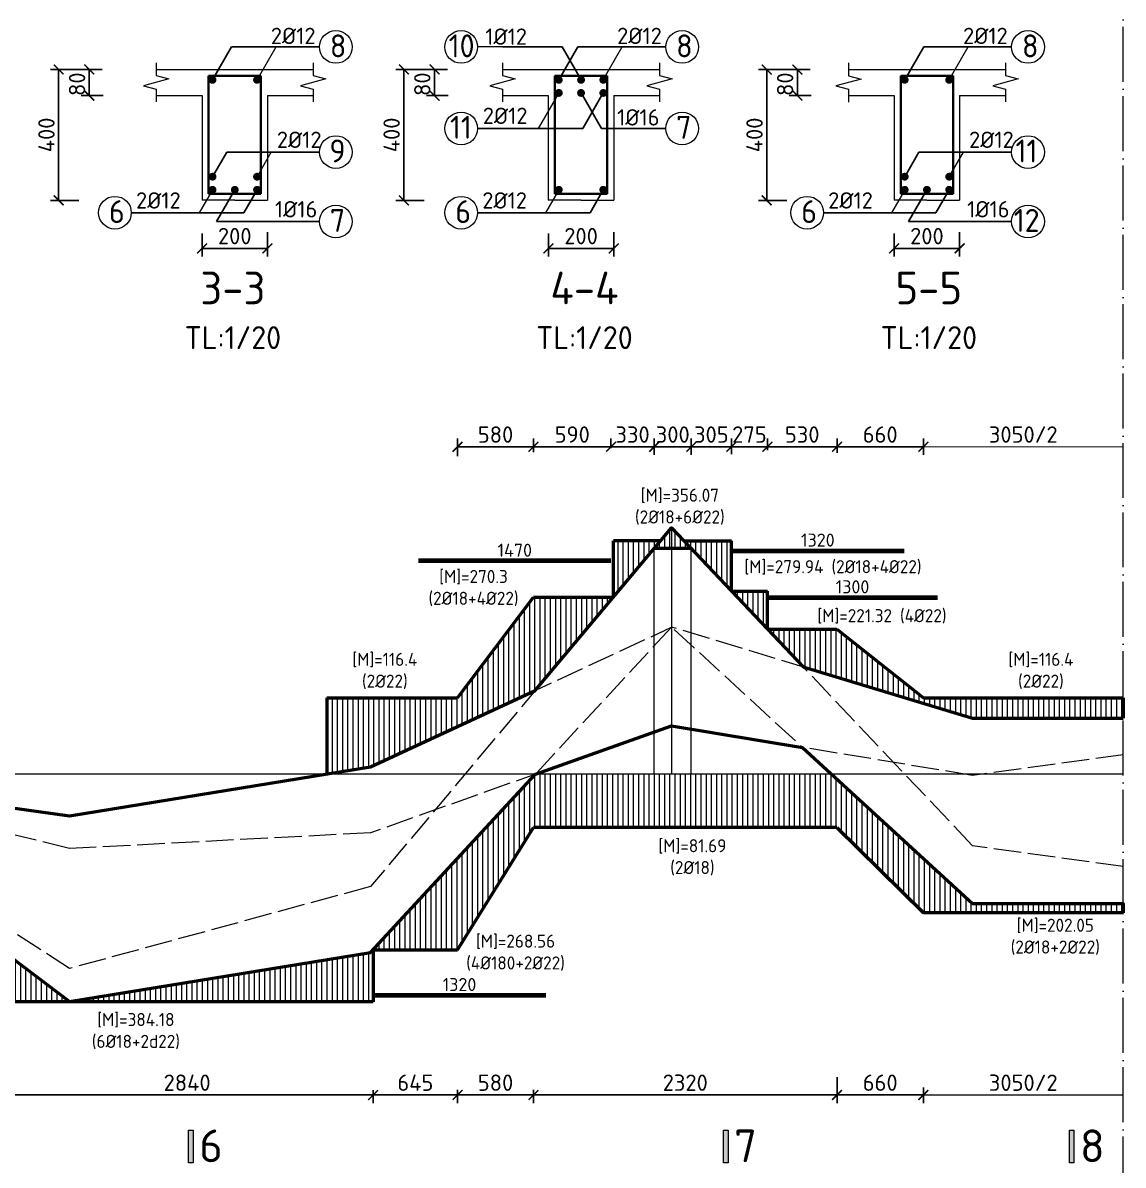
# Model space of a CAD drawing. Header units: millimetres. Extents: x 0 to 4970, y -594 to 1412.
# Drawn here: x 442.4 to 610.6, y 174.1 to 348.7 of the extents above; entities that cross this region are included whole.
import ezdxf

# ---------------------------------------------------------------- set-up
doc = ezdxf.new("R2010")
doc.units = ezdxf.units.MM
doc.header["$LTSCALE"] = 0.35
doc.header["$PDMODE"] = 3
doc.linetypes.add('ACAD_ISO02W100', pattern=[15, 12, -3])
doc.linetypes.add('ACAD_ISO04W100', pattern=[30, 24, -3, 0, -3])
doc.layers.get('0').update_dxf_attribs({"lineweight": 50})
for name, color, linetype, lineweight in [('Cot Dai', 7, 'Continuous', 35), ('Cot thep', 2, 'Continuous', 70), ('Cotthepcat', 3, 'Continuous', 70), ('Duong Bao', 6, 'Continuous', 18), ('DuongBaoBieuDo', 2, 'Continuous', 50), ('Kich Thuoc', 1, 'Continuous', 20), ('Ky Hieu', 4, 'Continuous', 20), ('NetCat', 7, 'Continuous', 20), ('Text', 40, 'Continuous', 20), ('Truc', 3, 'ACAD_ISO04W100', 20)]:
    doc.layers.add(name, color=color, linetype=linetype, lineweight=lineweight)
doc.styles.get("Standard").update_dxf_attribs({"font": 'isocpeur.ttf'})
doc.styles.add('VN', font='')
doc.styles.get('VN').set_extended_font_data('TCVN 7284')
doc.dimstyles.new('Dim20', dxfattribs={"dimtxt": 2.5, "dimasz": 1.5, "dimexe": 1.25, "dimexo": 0.625, "dimtad": 1, "dimlfac": 20, "dimtxsty": 'Standard', "dimblk": 'ARCHTICK', "dimcen": 2.5, "dimadec": 0, "dimazin": 0, "dimtfac": 1, "dimtmove": 0, "dimatfit": 3, "dimfxl": 1, "dimarcsym": 0})
doc.dimstyles.new('Dim50', dxfattribs={"dimtxt": 2.5, "dimasz": 1.5, "dimexe": 1.25, "dimexo": 0.625, "dimtad": 1, "dimlfac": 50, "dimtxsty": 'Standard', "dimblk": 'ARCHTICK', "dimcen": 2.5, "dimadec": 0, "dimazin": 0, "dimtfac": 1, "dimtmove": 0, "dimatfit": 3, "dimfxl": 1, "dimarcsym": 0})
doc.dimstyles.new('Dim50KT', dxfattribs={"dimtxt": 2.5, "dimasz": 1.5, "dimexe": 1.25, "dimexo": 0.625, "dimtad": 1, "dimlfac": 50, "dimtxsty": 'Standard', "dimblk": 'ARCHTICK', "dimcen": 2.5, "dimse1": 1, "dimse2": 1, "dimsd1": 1, "dimsd2": 1, "dimadec": 0, "dimazin": 0, "dimtfac": 1, "dimtmove": 0, "dimatfit": 3, "dimfxl": 1, "dimarcsym": 0})
doc.dimstyles.new('ISO-25', dxfattribs={"dimtxt": 2.5, "dimasz": 2.5, "dimexe": 1.25, "dimexo": 0.625, "dimtad": 1, "dimtxsty": 'Standard', "dimcen": 2.5, "dimadec": 0, "dimazin": 0, "dimtfac": 1, "dimtmove": 0, "dimatfit": 3, "dimfxl": 1, "dimarcsym": 0})

# ---------------------------------------------------------------- blocks, each defined once
blk = doc.blocks.new('_ArchTick')
at = {"color": 0, "linetype": 'ByBlock', "const_width": 0.15}
blk.add_lwpolyline([(-0.5, -0.5), (0.5, 0.5)], dxfattribs=at)
blk = doc.blocks.new('*D832')
at = {"layer": 'Defpoints', "color": 0}
for p in [(566.86, 283.92), (566.86, 282.36), (580.06, 282.06)]:
    blk.add_point(p, dxfattribs=at)
at = {"layer": 'Kich Thuoc', "color": 0, "lineweight": -2}
for p, q in [((566.86, 282.99), (566.86, 285.17)), ((580.06, 282.68), (580.06, 285.17)), ((580.06, 283.92), (566.86, 283.92))]:
    blk.add_line(p, q, dxfattribs=at)
at = {"layer": 'Kich Thuoc', "color": 0, "lineweight": -2, "xscale": 1.5, "yscale": 1.5, "zscale": 1.5, "rotation": 180}
blk.add_blockref('_ArchTick', (566.86, 283.92), dxfattribs=at)
at = {"layer": 'Kich Thuoc', "color": 0, "lineweight": -2, "xscale": 1.5, "yscale": 1.5, "zscale": 1.5}
blk.add_blockref('_ArchTick', (580.06, 283.92), dxfattribs=at)
at = {"layer": 'Kich Thuoc', "color": 0, "insert": (573.46, 285.79), "char_height": 2.5, "attachment_point": 5}
blk.add_mtext('660', dxfattribs=at)
blk = doc.blocks.new('_None')
blk = doc.blocks.new('*D833')
at = {"layer": 'Defpoints', "color": 0}
for p in [(538.93, 283.92), (538.93, 282.04), (544.59, 282.04)]:
    blk.add_point(p, dxfattribs=at)
at = {"layer": 'Kich Thuoc', "color": 0, "lineweight": -2}
for p, q in [((538.93, 282.67), (538.93, 285.17)), ((544.59, 282.67), (544.59, 285.17)), ((544.59, 283.92), (538.93, 283.92))]:
    blk.add_line(p, q, dxfattribs=at)
at = {"layer": 'Kich Thuoc', "color": 0, "lineweight": -2, "xscale": 1.5, "yscale": 1.5, "zscale": 1.5, "rotation": 180}
blk.add_blockref('_ArchTick', (538.93, 283.92), dxfattribs=at)
at = {"layer": 'Kich Thuoc', "color": 0, "lineweight": -2, "xscale": 1.5, "yscale": 1.5, "zscale": 1.5}
blk.add_blockref('_ArchTick', (544.59, 283.92), dxfattribs=at)
at = {"layer": 'Kich Thuoc', "color": 0, "insert": (541.76, 285.79), "char_height": 2.5, "attachment_point": 5}
blk.add_mtext('300', dxfattribs=at)
blk = doc.blocks.new('*D835')
at = {"layer": 'Defpoints', "color": 0}
for p in [(566.86, 188.19), (580.06, 186.61), (580.06, 184.86)]:
    blk.add_point(p, dxfattribs=at)
at = {"layer": 'Kich Thuoc', "color": 0, "lineweight": -2}
for p, q in [((566.86, 187.56), (566.86, 183.61)), ((580.06, 185.98), (580.06, 183.61)), ((566.86, 184.86), (580.06, 184.86))]:
    blk.add_line(p, q, dxfattribs=at)
at = {"layer": 'Kich Thuoc', "color": 0, "lineweight": -2, "xscale": 1.5, "yscale": 1.5, "zscale": 1.5, "rotation": 180}
blk.add_blockref('_ArchTick', (566.86, 184.86), dxfattribs=at)
at = {"layer": 'Kich Thuoc', "color": 0, "lineweight": -2, "xscale": 1.5, "yscale": 1.5, "zscale": 1.5}
blk.add_blockref('_ArchTick', (580.06, 184.86), dxfattribs=at)
at = {"layer": 'Kich Thuoc', "color": 0, "insert": (573.46, 186.74), "char_height": 2.5, "attachment_point": 5}
blk.add_mtext('660', dxfattribs=at)
blk = doc.blocks.new('*D848')
at = {"layer": 'Defpoints', "color": 0}
for p in [(439.13, 186.39), (495.97, 186.22), (495.97, 184.86)]:
    blk.add_point(p, dxfattribs=at)
at = {"layer": 'Kich Thuoc', "color": 0, "lineweight": -2}
for p, q in [((439.13, 185.76), (439.13, 183.61)), ((495.97, 185.59), (495.97, 183.61)), ((439.13, 184.86), (495.97, 184.86))]:
    blk.add_line(p, q, dxfattribs=at)
at = {"layer": 'Kich Thuoc', "color": 0, "lineweight": -2, "xscale": 1.5, "yscale": 1.5, "zscale": 1.5, "rotation": 180}
blk.add_blockref('_ArchTick', (439.13, 184.86), dxfattribs=at)
at = {"layer": 'Kich Thuoc', "color": 0, "lineweight": -2, "xscale": 1.5, "yscale": 1.5, "zscale": 1.5}
blk.add_blockref('_ArchTick', (495.97, 184.86), dxfattribs=at)
at = {"layer": 'Kich Thuoc', "color": 0, "insert": (467.55, 186.74), "char_height": 2.5, "attachment_point": 5}
blk.add_mtext('2840', dxfattribs=at)
blk = doc.blocks.new('*D849')
at = {"layer": 'Defpoints', "color": 0}
for p in [(495.97, 185.59), (508.88, 185.59), (508.88, 184.86)]:
    blk.add_point(p, dxfattribs=at)
at = {"layer": 'Kich Thuoc', "color": 0, "lineweight": -2}
for p, q in [((495.97, 184.97), (495.97, 183.61)), ((495.97, 184.86), (508.88, 184.86)), ((508.88, 184.97), (508.88, 183.61))]:
    blk.add_line(p, q, dxfattribs=at)
at = {"layer": 'Kich Thuoc', "color": 0, "lineweight": -2, "xscale": 1.5, "yscale": 1.5, "zscale": 1.5, "rotation": 180}
blk.add_blockref('_ArchTick', (495.97, 184.86), dxfattribs=at)
at = {"layer": 'Kich Thuoc', "color": 0, "lineweight": -2, "xscale": 1.5, "yscale": 1.5, "zscale": 1.5}
blk.add_blockref('_ArchTick', (508.88, 184.86), dxfattribs=at)
at = {"layer": 'Kich Thuoc', "color": 0, "insert": (502.43, 186.74), "char_height": 2.5, "attachment_point": 5}
blk.add_mtext('645', dxfattribs=at)
blk = doc.blocks.new('*D850')
at = {"layer": 'Defpoints', "color": 0}
for p in [(508.88, 186.29), (520.48, 186.29), (520.48, 184.86)]:
    blk.add_point(p, dxfattribs=at)
at = {"layer": 'Kich Thuoc', "color": 0, "lineweight": -2}
for p, q in [((508.88, 185.66), (508.88, 183.61)), ((520.48, 185.66), (520.48, 183.61)), ((508.88, 184.86), (520.48, 184.86))]:
    blk.add_line(p, q, dxfattribs=at)
at = {"layer": 'Kich Thuoc', "color": 0, "lineweight": -2, "xscale": 1.5, "yscale": 1.5, "zscale": 1.5, "rotation": 180}
blk.add_blockref('_ArchTick', (508.88, 184.86), dxfattribs=at)
at = {"layer": 'Kich Thuoc', "color": 0, "lineweight": -2, "xscale": 1.5, "yscale": 1.5, "zscale": 1.5}
blk.add_blockref('_ArchTick', (520.48, 184.86), dxfattribs=at)
at = {"layer": 'Kich Thuoc', "color": 0, "insert": (514.68, 186.74), "char_height": 2.5, "attachment_point": 5}
blk.add_mtext('580', dxfattribs=at)
blk = doc.blocks.new('*D851')
at = {"layer": 'Defpoints', "color": 0}
for p in [(520.48, 185.66), (566.86, 185.66), (566.86, 184.86)]:
    blk.add_point(p, dxfattribs=at)
at = {"layer": 'Kich Thuoc', "color": 0, "lineweight": -2}
for p, q in [((520.48, 185.04), (520.48, 183.61)), ((520.48, 184.86), (566.86, 184.86)), ((566.86, 185.04), (566.86, 183.61))]:
    blk.add_line(p, q, dxfattribs=at)
at = {"layer": 'Kich Thuoc', "color": 0, "lineweight": -2, "xscale": 1.5, "yscale": 1.5, "zscale": 1.5, "rotation": 180}
blk.add_blockref('_ArchTick', (520.48, 184.86), dxfattribs=at)
at = {"layer": 'Kich Thuoc', "color": 0, "lineweight": -2, "xscale": 1.5, "yscale": 1.5, "zscale": 1.5}
blk.add_blockref('_ArchTick', (566.86, 184.86), dxfattribs=at)
at = {"layer": 'Kich Thuoc', "color": 0, "insert": (543.67, 186.74), "char_height": 2.5, "attachment_point": 5}
blk.add_mtext('2320', dxfattribs=at)
blk = doc.blocks.new('*D852')
at = {"layer": 'Defpoints', "color": 0}
for p in [(520.48, 283.92), (508.88, 281.84), (520.48, 282.47)]:
    blk.add_point(p, dxfattribs=at)
at = {"layer": 'Kich Thuoc', "color": 0, "lineweight": -2}
for p, q in [((508.88, 282.47), (508.88, 285.17)), ((520.48, 283.09), (520.48, 285.17)), ((508.88, 283.92), (520.48, 283.92))]:
    blk.add_line(p, q, dxfattribs=at)
at = {"layer": 'Kich Thuoc', "color": 0, "lineweight": -2, "xscale": 1.5, "yscale": 1.5, "zscale": 1.5, "rotation": 180}
blk.add_blockref('_ArchTick', (508.88, 283.92), dxfattribs=at)
at = {"layer": 'Kich Thuoc', "color": 0, "lineweight": -2, "xscale": 1.5, "yscale": 1.5, "zscale": 1.5}
blk.add_blockref('_ArchTick', (520.48, 283.92), dxfattribs=at)
at = {"layer": 'Kich Thuoc', "color": 0, "insert": (514.68, 285.79), "char_height": 2.5, "attachment_point": 5}
blk.add_mtext('580', dxfattribs=at)
blk = doc.blocks.new('*D853')
at = {"layer": 'Defpoints', "color": 0}
for p in [(550.73, 283.92), (544.59, 282.67), (550.73, 282.16)]:
    blk.add_point(p, dxfattribs=at)
at = {"layer": 'Kich Thuoc', "color": 0, "lineweight": -2}
for p, q in [((544.59, 283.29), (544.59, 285.17)), ((550.73, 282.78), (550.73, 285.17)), ((544.59, 283.92), (550.73, 283.92))]:
    blk.add_line(p, q, dxfattribs=at)
at = {"layer": 'Kich Thuoc', "color": 0, "lineweight": -2, "xscale": 1.5, "yscale": 1.5, "zscale": 1.5, "rotation": 180}
blk.add_blockref('_ArchTick', (544.59, 283.92), dxfattribs=at)
at = {"layer": 'Kich Thuoc', "color": 0, "lineweight": -2, "xscale": 1.5, "yscale": 1.5, "zscale": 1.5}
blk.add_blockref('_ArchTick', (550.73, 283.92), dxfattribs=at)
at = {"layer": 'Kich Thuoc', "color": 0, "insert": (547.66, 285.79), "char_height": 2.5, "attachment_point": 5}
blk.add_mtext('305', dxfattribs=at)
blk = doc.blocks.new('*D854')
at = {"layer": 'Defpoints', "color": 0}
for p in [(556.23, 283.92), (550.73, 282.78), (556.23, 282.78)]:
    blk.add_point(p, dxfattribs=at)
at = {"layer": 'Kich Thuoc', "color": 0, "lineweight": -2}
for p, q in [((550.73, 283.41), (550.73, 285.17)), ((556.23, 283.41), (556.23, 285.17)), ((550.73, 283.92), (556.23, 283.92))]:
    blk.add_line(p, q, dxfattribs=at)
at = {"layer": 'Kich Thuoc', "color": 0, "lineweight": -2, "xscale": 1.5, "yscale": 1.5, "zscale": 1.5, "rotation": 180}
blk.add_blockref('_ArchTick', (550.73, 283.92), dxfattribs=at)
at = {"layer": 'Kich Thuoc', "color": 0, "lineweight": -2, "xscale": 1.5, "yscale": 1.5, "zscale": 1.5}
blk.add_blockref('_ArchTick', (556.23, 283.92), dxfattribs=at)
at = {"layer": 'Kich Thuoc', "color": 0, "insert": (553.48, 285.79), "char_height": 2.5, "attachment_point": 5}
blk.add_mtext('275', dxfattribs=at)
blk = doc.blocks.new('*D855')
at = {"layer": 'Defpoints', "color": 0}
for p in [(556.23, 283.41), (566.86, 283.92), (566.86, 282.99)]:
    blk.add_point(p, dxfattribs=at)
at = {"layer": 'Kich Thuoc', "color": 0, "lineweight": -2}
for p, q in [((556.23, 284.03), (556.23, 285.17)), ((566.86, 283.61), (566.86, 285.17)), ((556.23, 283.92), (566.86, 283.92))]:
    blk.add_line(p, q, dxfattribs=at)
at = {"layer": 'Kich Thuoc', "color": 0, "lineweight": -2, "xscale": 1.5, "yscale": 1.5, "zscale": 1.5, "rotation": 180}
blk.add_blockref('_ArchTick', (556.23, 283.92), dxfattribs=at)
at = {"layer": 'Kich Thuoc', "color": 0, "lineweight": -2, "xscale": 1.5, "yscale": 1.5, "zscale": 1.5}
blk.add_blockref('_ArchTick', (566.86, 283.92), dxfattribs=at)
at = {"layer": 'Kich Thuoc', "color": 0, "insert": (561.54, 285.79), "char_height": 2.5, "attachment_point": 5}
blk.add_mtext('530', dxfattribs=at)
blk = doc.blocks.new('*D858')
at = {"layer": 'Defpoints', "color": 0}
for p in [(495.97, 200.11), (522.37, 200.11), (522.37, 200.11)]:
    blk.add_point(p, dxfattribs=at)
at = {"layer": 'Kich Thuoc', "color": 0, "insert": (509.17, 201.74), "char_height": 2.5, "attachment_point": 5}
blk.add_mtext('{\\H0.8x;1320}', dxfattribs=at)
blk = doc.blocks.new('*D859')
at = {"layer": 'Defpoints', "color": 0}
for p in [(502.92, 266.49), (532.32, 266.49), (532.32, 266.49)]:
    blk.add_point(p, dxfattribs=at)
at = {"layer": 'Kich Thuoc', "color": 0, "insert": (517.62, 268.11), "char_height": 2.5, "attachment_point": 5}
blk.add_mtext('{\\H0.8x;1470}', dxfattribs=at)
blk = doc.blocks.new('*D860')
at = {"layer": 'Defpoints', "color": 0}
for p in [(550.73, 268.03), (577.13, 268.03), (577.13, 268.03)]:
    blk.add_point(p, dxfattribs=at)
at = {"layer": 'Kich Thuoc', "color": 0, "insert": (563.93, 269.66), "char_height": 2.5, "attachment_point": 5}
blk.add_mtext('{\\H0.8x;1320}', dxfattribs=at)
blk = doc.blocks.new('*D861')
at = {"layer": 'Defpoints', "color": 0}
for p in [(556.23, 260.9), (582.23, 260.9), (582.23, 260.9)]:
    blk.add_point(p, dxfattribs=at)
at = {"layer": 'Kich Thuoc', "color": 0, "insert": (569.23, 262.52), "char_height": 2.5, "attachment_point": 5}
blk.add_mtext('{\\H0.8x;1300}', dxfattribs=at)
blk = doc.blocks.new('*D862')
at = {"layer": 'Defpoints', "color": 0}
for p in [(520.48, 283.09), (532.32, 283.92), (532.32, 283.09)]:
    blk.add_point(p, dxfattribs=at)
at = {"layer": 'Kich Thuoc', "color": 0, "lineweight": -2}
for p, q in [((520.48, 283.72), (520.48, 285.17)), ((532.32, 283.72), (532.32, 285.17)), ((520.48, 283.92), (532.32, 283.92))]:
    blk.add_line(p, q, dxfattribs=at)
at = {"layer": 'Kich Thuoc', "color": 0, "lineweight": -2, "xscale": 1.5, "yscale": 1.5, "zscale": 1.5, "rotation": 180}
blk.add_blockref('_ArchTick', (520.48, 283.92), dxfattribs=at)
at = {"layer": 'Kich Thuoc', "color": 0, "lineweight": -2, "xscale": 1.5, "yscale": 1.5, "zscale": 1.5}
blk.add_blockref('_ArchTick', (532.32, 283.92), dxfattribs=at)
at = {"layer": 'Kich Thuoc', "color": 0, "insert": (526.4, 285.79), "char_height": 2.5, "attachment_point": 5}
blk.add_mtext('590', dxfattribs=at)
blk = doc.blocks.new('*D863')
at = {"layer": 'Defpoints', "color": 0}
for p in [(532.32, 283.09), (538.93, 283.92), (538.93, 283.09)]:
    blk.add_point(p, dxfattribs=at)
at = {"layer": 'Kich Thuoc', "color": 0, "lineweight": -2}
for p, q in [((532.32, 283.72), (532.32, 285.17)), ((538.93, 283.72), (538.93, 285.17)), ((532.32, 283.92), (538.93, 283.92))]:
    blk.add_line(p, q, dxfattribs=at)
at = {"layer": 'Kich Thuoc', "color": 0, "lineweight": -2, "xscale": 1.5, "yscale": 1.5, "zscale": 1.5, "rotation": 180}
blk.add_blockref('_ArchTick', (532.32, 283.92), dxfattribs=at)
at = {"layer": 'Kich Thuoc', "color": 0, "lineweight": -2, "xscale": 1.5, "yscale": 1.5, "zscale": 1.5}
blk.add_blockref('_ArchTick', (538.93, 283.92), dxfattribs=at)
at = {"layer": 'Kich Thuoc', "color": 0, "insert": (535.62, 285.79), "char_height": 2.5, "attachment_point": 5}
blk.add_mtext('330', dxfattribs=at)
blk = doc.blocks.new('*D1480')
at = {"layer": 'Defpoints', "color": 0}
for p in [(469.83, 317.14), (479.83, 317.35), (479.83, 314.24)]:
    blk.add_point(p, dxfattribs=at)
at = {"layer": 'Kich Thuoc', "color": 0, "lineweight": -2}
for p, q in [((469.83, 316.51), (469.83, 312.99)), ((479.83, 316.72), (479.83, 312.99)), ((469.83, 314.24), (479.83, 314.24))]:
    blk.add_line(p, q, dxfattribs=at)
at = {"layer": 'Kich Thuoc', "color": 0, "lineweight": -2, "xscale": 1.5, "yscale": 1.5, "zscale": 1.5, "rotation": 180}
blk.add_blockref('_ArchTick', (469.83, 314.24), dxfattribs=at)
at = {"layer": 'Kich Thuoc', "color": 0, "lineweight": -2, "xscale": 1.5, "yscale": 1.5, "zscale": 1.5}
blk.add_blockref('_ArchTick', (479.83, 314.24), dxfattribs=at)
at = {"layer": 'Kich Thuoc', "color": 0, "insert": (474.83, 316.12), "char_height": 2.5, "attachment_point": 5}
blk.add_mtext('200', dxfattribs=at)
blk = doc.blocks.new('*D1481')
at = {"layer": 'Defpoints', "color": 0}
for p in [(522.75, 317.14), (532.75, 317.35), (532.75, 314.24)]:
    blk.add_point(p, dxfattribs=at)
at = {"layer": 'Kich Thuoc', "color": 0, "lineweight": -2}
for p, q in [((522.75, 316.51), (522.75, 312.99)), ((532.75, 316.72), (532.75, 312.99)), ((522.75, 314.24), (532.75, 314.24))]:
    blk.add_line(p, q, dxfattribs=at)
at = {"layer": 'Kich Thuoc', "color": 0, "lineweight": -2, "xscale": 1.5, "yscale": 1.5, "zscale": 1.5, "rotation": 180}
blk.add_blockref('_ArchTick', (522.75, 314.24), dxfattribs=at)
at = {"layer": 'Kich Thuoc', "color": 0, "lineweight": -2, "xscale": 1.5, "yscale": 1.5, "zscale": 1.5}
blk.add_blockref('_ArchTick', (532.75, 314.24), dxfattribs=at)
at = {"layer": 'Kich Thuoc', "color": 0, "insert": (527.75, 316.12), "char_height": 2.5, "attachment_point": 5}
blk.add_mtext('200', dxfattribs=at)
blk = doc.blocks.new('*D1482')
at = {"layer": 'Defpoints', "color": 0}
for p in [(575.6, 317.14), (585.6, 317.35), (585.6, 314.24)]:
    blk.add_point(p, dxfattribs=at)
at = {"layer": 'Kich Thuoc', "color": 0, "lineweight": -2}
for p, q in [((575.6, 316.51), (575.6, 312.99)), ((585.6, 316.72), (585.6, 312.99)), ((575.6, 314.24), (585.6, 314.24))]:
    blk.add_line(p, q, dxfattribs=at)
at = {"layer": 'Kich Thuoc', "color": 0, "lineweight": -2, "xscale": 1.5, "yscale": 1.5, "zscale": 1.5, "rotation": 180}
blk.add_blockref('_ArchTick', (575.6, 314.24), dxfattribs=at)
at = {"layer": 'Kich Thuoc', "color": 0, "lineweight": -2, "xscale": 1.5, "yscale": 1.5, "zscale": 1.5}
blk.add_blockref('_ArchTick', (585.6, 314.24), dxfattribs=at)
at = {"layer": 'Kich Thuoc', "color": 0, "insert": (580.6, 316.12), "char_height": 2.5, "attachment_point": 5}
blk.add_mtext('200', dxfattribs=at)
blk = doc.blocks.new('*D1486')
at = {"layer": 'Defpoints', "color": 0}
for p in [(454.25, 341.58), (447.92, 321.58), (451.62, 321.58)]:
    blk.add_point(p, dxfattribs=at)
at = {"layer": 'Kich Thuoc', "color": 0, "lineweight": -2}
for p, q in [((453.63, 341.58), (446.67, 341.58)), ((447.92, 341.58), (447.92, 321.58)), ((451, 321.58), (446.67, 321.58))]:
    blk.add_line(p, q, dxfattribs=at)
at = {"layer": 'Kich Thuoc', "color": 0, "lineweight": -2, "xscale": 1.5, "yscale": 1.5, "zscale": 1.5}
for p, rotation in [((447.92, 341.58), 90), ((447.92, 321.58), 270)]:
    blk.add_blockref('_ArchTick', p, dxfattribs=dict(at, rotation=rotation))
at = {"layer": 'Kich Thuoc', "color": 0, "insert": (446.05, 331.58), "char_height": 2.5, "attachment_point": 5, "rotation": 90}
blk.add_mtext('400', dxfattribs=at)
blk = doc.blocks.new('*D1487')
at = {"layer": 'Defpoints', "color": 0}
for p in [(507.01, 341.58), (500.68, 321.58), (504.38, 321.58)]:
    blk.add_point(p, dxfattribs=at)
at = {"layer": 'Kich Thuoc', "color": 0, "lineweight": -2}
for p, q in [((506.39, 341.58), (499.43, 341.58)), ((500.68, 341.58), (500.68, 321.58)), ((503.76, 321.58), (499.43, 321.58))]:
    blk.add_line(p, q, dxfattribs=at)
at = {"layer": 'Kich Thuoc', "color": 0, "lineweight": -2, "xscale": 1.5, "yscale": 1.5, "zscale": 1.5}
for p, rotation in [((500.68, 341.58), 90), ((500.68, 321.58), 270)]:
    blk.add_blockref('_ArchTick', p, dxfattribs=dict(at, rotation=rotation))
at = {"layer": 'Kich Thuoc', "color": 0, "insert": (498.8, 331.58), "char_height": 2.5, "attachment_point": 5, "rotation": 90}
blk.add_mtext('400', dxfattribs=at)
blk = doc.blocks.new('*D1488')
at = {"layer": 'Defpoints', "color": 0}
for p in [(562.46, 341.58), (556.12, 321.58), (559.83, 321.58)]:
    blk.add_point(p, dxfattribs=at)
at = {"layer": 'Kich Thuoc', "color": 0, "lineweight": -2}
for p, q in [((561.83, 341.58), (554.87, 341.58)), ((556.12, 341.58), (556.12, 321.58)), ((559.2, 321.58), (554.87, 321.58))]:
    blk.add_line(p, q, dxfattribs=at)
at = {"layer": 'Kich Thuoc', "color": 0, "lineweight": -2, "xscale": 1.5, "yscale": 1.5, "zscale": 1.5}
for p, rotation in [((556.12, 341.58), 90), ((556.12, 321.58), 270)]:
    blk.add_blockref('_ArchTick', p, dxfattribs=dict(at, rotation=rotation))
at = {"layer": 'Kich Thuoc', "color": 0, "insert": (554.25, 331.58), "char_height": 2.5, "attachment_point": 5, "rotation": 90}
blk.add_mtext('400', dxfattribs=at)
blk = doc.blocks.new('*D1497')
at = {"layer": 'Defpoints', "color": 0}
for p in [(455.19, 341.58), (452.6, 337.58), (455.32, 337.58)]:
    blk.add_point(p, dxfattribs=at)
at = {"layer": 'Kich Thuoc', "color": 0, "lineweight": -2}
for p, q in [((454.56, 341.58), (451.35, 341.58)), ((452.6, 341.58), (452.6, 337.58)), ((454.7, 337.58), (451.35, 337.58))]:
    blk.add_line(p, q, dxfattribs=at)
at = {"layer": 'Kich Thuoc', "color": 0, "lineweight": -2, "xscale": 1.5, "yscale": 1.5, "zscale": 1.5}
for p, rotation in [((452.6, 341.58), 90), ((452.6, 337.58), 270)]:
    blk.add_blockref('_ArchTick', p, dxfattribs=dict(at, rotation=rotation))
at = {"layer": 'Kich Thuoc', "color": 0, "insert": (450.73, 339.33), "char_height": 2.5, "attachment_point": 5, "rotation": 90}
blk.add_mtext('80', dxfattribs=at)
blk = doc.blocks.new('*D1498')
at = {"layer": 'Defpoints', "color": 0}
for p in [(507.95, 341.58), (505.36, 337.58), (508.08, 337.58)]:
    blk.add_point(p, dxfattribs=at)
at = {"layer": 'Kich Thuoc', "color": 0, "lineweight": -2}
for p, q in [((507.32, 341.58), (504.11, 341.58)), ((505.36, 341.58), (505.36, 337.58)), ((507.45, 337.58), (504.11, 337.58))]:
    blk.add_line(p, q, dxfattribs=at)
at = {"layer": 'Kich Thuoc', "color": 0, "lineweight": -2, "xscale": 1.5, "yscale": 1.5, "zscale": 1.5}
for p, rotation in [((505.36, 341.58), 90), ((505.36, 337.58), 270)]:
    blk.add_blockref('_ArchTick', p, dxfattribs=dict(at, rotation=rotation))
at = {"layer": 'Kich Thuoc', "color": 0, "insert": (503.49, 339.33), "char_height": 2.5, "attachment_point": 5, "rotation": 90}
blk.add_mtext('80', dxfattribs=at)
blk = doc.blocks.new('*D1499')
at = {"layer": 'Defpoints', "color": 0}
for p in [(563.39, 341.58), (560.81, 337.58), (563.52, 337.58)]:
    blk.add_point(p, dxfattribs=at)
at = {"layer": 'Kich Thuoc', "color": 0, "lineweight": -2}
for p, q in [((562.76, 341.58), (559.56, 341.58)), ((560.81, 341.58), (560.81, 337.58)), ((562.9, 337.58), (559.56, 337.58))]:
    blk.add_line(p, q, dxfattribs=at)
at = {"layer": 'Kich Thuoc', "color": 0, "lineweight": -2, "xscale": 1.5, "yscale": 1.5, "zscale": 1.5}
for p, rotation in [((560.81, 341.58), 90), ((560.81, 337.58), 270)]:
    blk.add_blockref('_ArchTick', p, dxfattribs=dict(at, rotation=rotation))
at = {"layer": 'Kich Thuoc', "color": 0, "insert": (558.93, 339.33), "char_height": 2.5, "attachment_point": 5, "rotation": 90}
blk.add_mtext('80', dxfattribs=at)

msp = doc.modelspace()

# ---------------------------------------------------------------- hatches: boundary and pattern name
at = {"layer": 'Ky Hieu'}
h = msp.add_hatch(dxfattribs=at)
h.set_pattern_fill('LINE', color=256, scale=0.25, angle=90, style=0)
h.paths.add_polyline_path([(520.752245, 246.688383), (532.719318, 260.950271), (520.483284, 260.950271), (508.883284, 245.560271), (488.914597, 245.560271), (488.914597, 233.920271), (495.586868, 235.007271)])
h.paths.add_polyline_path([(539.918749, 269.530271), (532.719318, 269.530271), (532.719318, 260.950271)])
h.paths.add_polyline_path([(541.586868, 271.518271), (538.928617, 268.350271), (541.586868, 268.350271)])
h.paths.add_polyline_path([(543.468863, 269.530271), (541.586868, 271.518271), (541.586868, 268.350271), (544.585942, 268.350271)])
h.paths.add_polyline_path([(550.729878, 269.530271), (543.468863, 269.530271), (550.729878, 261.860271)])
h.paths.add_polyline_path([(556.230074, 261.860271), (550.729878, 261.860271), (556.230074, 256.050271)])
h.paths.add_polyline_path([(566.857519, 256.050271), (556.230074, 256.050271), (561.687586, 250.285359), (587.586868, 242.459271), (610.586868, 242.459271), (610.586868, 245.560271), (580.057519, 245.560271)])
h = msp.add_hatch(dxfattribs=at)
h.set_pattern_fill('LINE', color=256, scale=0.25, angle=90, style=0)
h.paths.add_polyline_path([(566.011715, 233.920271), (541.586868, 233.920271), (520.872102, 233.920271), (520.798884, 233.894239), (495.968112, 207.060271), (508.883284, 207.060271), (520.483284, 225.750271), (566.857519, 225.750271), (580.057519, 212.710271), (610.586868, 212.710271), (610.586868, 214.099271), (587.586868, 214.099271)])
h.paths.add_polyline_path([(495.968112, 207.060271), (495.586868, 206.648271), (449.586868, 199.153271), (439.125166, 207.060271), (439.125166, 199.100271), (495.968112, 199.100271)])
at = {"layer": 'NetCat'}
h = msp.add_hatch(color=256, dxfattribs=at)
h.paths.add_polyline_path([(467.766148, 179.469922), (468.466148, 179.469922), (468.466148, 174.469922), (467.766148, 174.469922)])
edge = h.paths.add_edge_path(flags=17)
edge.add_line((467.766148, 174.469922), (467.766148, 179.469922))
h = msp.add_hatch(color=256, dxfattribs=at)
h.paths.add_polyline_path([(549.518802, 179.469922), (550.218802, 179.469922), (550.218802, 174.469922), (549.518802, 174.469922)])
edge = h.paths.add_edge_path(flags=17)
edge.add_line((549.518802, 174.469922), (549.518802, 179.469922))
h = msp.add_hatch(color=256, dxfattribs=at)
h.paths.add_polyline_path([(602.365428, 179.469922), (603.065428, 179.469922), (603.065428, 174.469922), (602.365428, 174.469922)])
edge = h.paths.add_edge_path(flags=17)
edge.add_line((602.365428, 174.469922), (602.365428, 179.469922))

# ---------------------------------------------------------------- linework, layer by layer
at = {"layer": 'Cot Dai'}
for p, q in [((470.832509, 340.594945), (478.832509, 340.594945)), ((470.832509, 340.594945), (470.832509, 322.594945)), ((478.832509, 340.594945), (478.832509, 322.594945)), ((523.746694, 340.594945), (531.746694, 340.594945)), ((523.746694, 340.594945), (523.746694, 322.594945)), ((531.746694, 340.594945), (531.746694, 322.594945)), ((576.604048, 340.594945), (584.604048, 340.594945)), ((576.604048, 340.594945), (576.604048, 322.594945)), ((584.604048, 340.594945), (584.604048, 322.594945))]:
    msp.add_line(p, q, dxfattribs=at)
for points in [[(470.832509, 322.594945), (474.832509, 322.594945), (478.832509, 322.594945)], [(523.746694, 322.594945), (527.746694, 322.594945), (531.746694, 322.594945)], [(576.604048, 322.594945), (580.604048, 322.594945), (584.604048, 322.594945)]]:
    msp.add_lwpolyline(points, dxfattribs=at)
at = {"layer": 'Cot thep', "const_width": 0.6}
for points in [[(471.132509, 339.994945, 1), (471.732509, 339.994945, 1)], [(477.932509, 339.994945, 1), (478.532509, 339.994945, 1)], [(524.046694, 339.994945, 1), (524.646694, 339.994945, 1)], [(527.446694, 339.994945, 1), (528.046694, 339.994945, 1)], [(530.846694, 339.994945, 1), (531.446694, 339.994945, 1)], [(576.904048, 339.994945, 1), (577.504048, 339.994945, 1)], [(583.704048, 339.994945, 1), (584.304048, 339.994945, 1)], [(524.046694, 337.994945, 1), (524.646694, 337.994945, 1)], [(530.846694, 337.994945, 1), (531.446694, 337.994945, 1)], [(471.132509, 325.194945, 1), (471.732509, 325.194945, 1)], [(477.932509, 325.194945, 1), (478.532509, 325.194945, 1)], [(576.904048, 325.194945, 1), (577.504048, 325.194945, 1)], [(583.704048, 325.194945, 1), (584.304048, 325.194945, 1)], [(471.132509, 323.194945, 1), (471.732509, 323.194945, 1)], [(477.932509, 323.194945, 1), (478.532509, 323.194945, 1)], [(524.046694, 323.194945, 1), (524.646694, 323.194945, 1)], [(530.846694, 323.194945, 1), (531.446694, 323.194945, 1)], [(576.904048, 323.194945, 1), (577.504048, 323.194945, 1)], [(583.704048, 323.194945, 1), (584.304048, 323.194945, 1)]]:
    msp.add_lwpolyline(points, format="xyb", close=True, dxfattribs=at)
at = {"layer": 'Cot thep', "color": 1, "const_width": 0.6}
for points in [[(527.446694, 337.994945, 1), (528.046694, 337.994945, 1)], [(474.532509, 323.194945, 1), (475.132509, 323.194945, 1)], [(580.304048, 323.194945, 1), (580.904048, 323.194945, 1)]]:
    msp.add_lwpolyline(points, format="xyb", close=True, dxfattribs=at)
at = {"layer": 'Cotthepcat'}
for p, q in [((550.729878, 268.032534), (577.129878, 268.032534)), ((532.316552, 266.488107), (502.916552, 266.488107)), ((556.230074, 260.895826), (582.230074, 260.895826)), ((495.968112, 200.110032), (522.368112, 200.110032))]:
    msp.add_line(p, q, dxfattribs=at)
at = {"layer": 'Duong Bao'}
for p, q in [((462.832509, 341.594945), (486.832509, 341.594945)), ((515.746694, 341.594945), (539.746694, 341.594945)), ((568.604048, 341.594945), (592.604048, 341.594945)), ((462.832509, 337.594945), (469.832509, 337.594945)), ((469.832509, 337.594945), (469.832509, 321.594945)), ((479.832509, 337.594945), (479.832509, 321.594945)), ((479.832509, 337.594945), (486.832509, 337.594945)), ((515.746694, 337.594945), (522.746694, 337.594945)), ((522.746694, 337.594945), (522.746694, 321.594945)), ((532.746694, 337.594945), (532.746694, 321.594945)), ((532.746694, 337.594945), (539.746694, 337.594945)), ((568.604048, 337.594945), (575.604048, 337.594945)), ((575.604048, 337.594945), (575.604048, 321.594945)), ((585.604048, 337.594945), (585.604048, 321.594945)), ((585.604048, 337.594945), (592.604048, 337.594945)), ((474.832509, 321.594945), (469.832509, 321.594945)), ((474.832509, 321.594945), (479.832509, 321.594945)), ((527.746694, 321.594945), (522.746694, 321.594945)), ((527.746694, 321.594945), (532.746694, 321.594945)), ((580.604048, 321.594945), (575.604048, 321.594945)), ((580.604048, 321.594945), (585.604048, 321.594945))]:
    msp.add_line(p, q, dxfattribs=at)
at = {"layer": 'DuongBaoBieuDo'}
for p, q in [((539.918749, 269.530271), (532.719318, 269.530271)), ((532.719318, 260.950271), (532.719318, 269.530271)), ((543.468863, 269.530271), (550.729878, 269.530271)), ((550.729878, 261.860271), (550.729878, 269.530271)), ((544.585942, 268.350271), (538.928617, 268.350271)), ((550.729878, 261.860271), (556.230074, 261.860271)), ((556.230074, 256.050271), (556.230074, 261.860271)), ((508.883284, 245.560271), (520.483284, 260.950271)), ((520.483284, 260.950271), (532.719318, 260.950271)), ((556.230074, 256.050271), (566.857519, 256.050271)), ((566.857519, 256.050271), (580.057519, 245.560271)), ((488.914597, 245.560271), (508.883284, 245.560271)), ((488.914597, 245.560271), (488.914597, 233.920271)), ((580.057519, 245.560271), (610.586868, 245.560271)), ((610.586868, 245.560271), (610.586868, 242.459271)), ((508.883284, 207.060271), (520.483284, 225.750271)), ((566.857519, 225.750271), (520.483284, 225.750271)), ((566.857519, 225.750271), (580.057519, 212.710271)), ((610.586868, 214.099271), (610.586868, 212.710271)), ((610.586868, 212.710271), (580.057519, 212.710271)), ((495.968112, 207.060271), (508.883284, 207.060271)), ((495.968112, 207.060271), (495.968112, 199.100271)), ((495.968112, 199.100271), (439.125166, 199.100271))]:
    msp.add_line(p, q, dxfattribs=at)
for points in [[(403.586868, 233.920271), (449.586868, 227.513271), (495.586868, 235.007271), (520.752245, 246.688383), (541.586868, 271.518271), (561.687586, 250.285359), (587.586868, 242.459271), (610.586868, 242.459271)], [(403.586868, 233.920271), (449.586868, 199.153271), (495.586868, 206.648271), (520.798884, 233.894239), (541.586868, 241.285271), (561.58583, 237.986312), (587.586868, 214.099271), (610.586868, 214.099271), (610.586868, 213.540271)]]:
    msp.add_lwpolyline(points, dxfattribs=at)
at = {"layer": 'Kich Thuoc'}
for p, q in [((580.057519, 283.917005), (610.586868, 283.960317)), ((541.586868, 271.518271), (541.586868, 233.920271)), ((538.928617, 233.920271), (538.928617, 268.350271)), ((544.585942, 233.920271), (544.585942, 268.350271)), ((538.928617, 233.920271), (538.928617, 260.470271)), ((403.586868, 233.920271), (541.586868, 233.920271)), ((541.586868, 233.920271), (610.586868, 233.920271)), ((580.057519, 185.356163), (580.057519, 183.61162)), ((580.057519, 184.86162), (610.586868, 184.86162))]:
    msp.add_line(p, q, dxfattribs=at)
at = {"layer": 'Ky Hieu'}
for p, q in [((478.232509, 339.994945), (481.134555, 345.021437)), ((515.742963, 345.021336), (511.937136, 345.021336)), ((531.146694, 339.994945), (534.04874, 345.021437)), ((584.004048, 339.994945), (586.906095, 345.021437)), ((524.346694, 337.994945), (521.214056, 332.569058)), ((478.232509, 325.194945), (480.40832, 328.96356)), ((481.262951, 328.96356), (487.777708, 328.96356)), ((487.762951, 328.96356), (487.777708, 328.96356)), ((584.004048, 325.194945), (586.179859, 328.96356)), ((587.03449, 328.96356), (593.549247, 328.96356)), ((593.53449, 328.96356), (593.549247, 328.96356)), ((471.432509, 323.194945), (469.411308, 319.694122)), ((524.346694, 323.194945), (522.325493, 319.694122)), ((577.204048, 323.194945), (575.182847, 319.694122)), ((465.522951, 319.694122), (459.022951, 319.694122)), ((518.437136, 319.694122), (511.937136, 319.694122)), ((571.29449, 319.694122), (564.79449, 319.694122)), ((587.586868, 233.920271), (587.586868, 233.697271))]:
    msp.add_line(p, q, dxfattribs=at)
at = {"layer": 'Ky Hieu', "linetype": 'ACAD_ISO02W100'}
for p, q in [((541.586868, 271.518271), (495.586868, 216.697271)), ((587.586868, 222.927271), (541.586868, 271.518271)), ((541.586868, 256.359271), (495.586868, 206.648271)), ((495.586868, 235.007271), (541.586868, 256.359271)), ((587.586868, 242.459271), (541.586868, 256.359271)), ((587.586868, 214.099271), (541.586868, 256.359271)), ((541.586868, 241.285271), (495.586868, 224.930271)), ((587.586868, 233.697271), (541.586868, 241.285271)), ((587.586868, 242.459271), (610.586868, 242.459271)), ((610.586868, 236.843271), (587.586868, 233.697271)), ((495.586868, 235.007271), (449.586868, 227.513271)), ((403.586868, 233.920271), (449.586868, 199.153271)), ((449.586868, 204.206271), (403.586868, 233.920271)), ((449.586868, 222.516271), (403.586868, 233.920271)), ((449.586868, 227.513271), (403.586868, 233.920271)), ((495.586868, 224.930271), (449.586868, 222.516271)), ((610.586868, 219.776271), (587.586868, 222.927271)), ((495.586868, 216.697271), (449.586868, 204.206271)), ((610.586868, 214.099271), (587.586868, 214.099271)), ((495.586868, 206.648271), (449.586868, 199.153271))]:
    msp.add_line(p, q, dxfattribs=at)
at = {"layer": 'Ky Hieu'}
for points in [[(462.832509, 342.612583), (462.832509, 342.612583), (462.832509, 340.647859), (464.764361, 340.130221), (460.900657, 339.094945), (462.832509, 338.577306), (462.832509, 336.612583), (462.832509, 336.612583)], [(486.832509, 342.612583), (486.832509, 342.612583), (486.832509, 340.647859), (488.764361, 340.130221), (484.900657, 339.094945), (486.832509, 338.577306), (486.832509, 336.612583), (486.832509, 336.612583)], [(515.746694, 342.612583), (515.746694, 342.612583), (515.746694, 340.647859), (517.678545, 340.130221), (513.814842, 339.094945), (515.746694, 338.577306), (515.746694, 336.612583), (515.746694, 336.612583)], [(539.746694, 342.612583), (539.746694, 342.612583), (539.746694, 340.647859), (541.678545, 340.130221), (537.814842, 339.094945), (539.746694, 338.577306), (539.746694, 336.612583), (539.746694, 336.612583)], [(568.604048, 342.594945), (568.604048, 342.594945), (568.604048, 340.630221), (570.5359, 340.112583), (566.672196, 339.077306), (568.604048, 338.559668), (568.604048, 336.594945), (568.604048, 336.594945)], [(592.604048, 342.612583), (592.604048, 342.612583), (592.604048, 340.647859), (594.5359, 340.130221), (590.672196, 339.094945), (592.604048, 338.577306), (592.604048, 336.612583), (592.604048, 336.612583)]]:
    msp.add_lwpolyline(points, dxfattribs=at)
for centre in [(490.277708, 345.021336), (509.437136, 345.021336), (543.191893, 345.021336), (596.049247, 345.021336), (509.437136, 332.569058), (543.191893, 332.569058), (490.277708, 328.96356), (596.049247, 328.96356), (456.522951, 319.694122), (509.437136, 319.694122), (562.29449, 319.694122), (490.277708, 318.343709), (596.049247, 318.343709)]:
    msp.add_circle(centre, 2.5, dxfattribs=at)
at = {"layer": 'NetCat'}
for p, q in [((467.766148, 174.469922), (467.766148, 179.469922)), ((467.766148, 174.469922), (467.766148, 179.469922)), ((549.518802, 174.469922), (549.518802, 179.469922)), ((549.518802, 174.469922), (549.518802, 179.469922)), ((602.365428, 174.469922), (602.365428, 179.469922)), ((602.365428, 174.469922), (602.365428, 179.469922))]:
    msp.add_line(p, q, dxfattribs=at)
for points in [[(467.766148, 179.469922), (468.466148, 179.469922), (468.466148, 174.469922), (467.766148, 174.469922), (467.766148, 179.469922)], [(549.518802, 179.469922), (550.218802, 179.469922), (550.218802, 174.469922), (549.518802, 174.469922), (549.518802, 179.469922)], [(602.365428, 179.469922), (603.065428, 179.469922), (603.065428, 174.469922), (602.365428, 174.469922), (602.365428, 179.469922)]]:
    msp.add_lwpolyline(points, dxfattribs=at)
at = {"layer": 'Truc'}
msp.add_line((610.586868, 11.09816), (610.586868, 579.543852), dxfattribs=at)

# ---------------------------------------------------------------- block references
at = {"layer": 'Kich Thuoc', "xscale": 1.5, "yscale": 1.5, "zscale": 1.5, "rotation": 180}
msp.add_blockref('_ArchTick', (580.057519, 184.86162), dxfattribs=at)

# ---------------------------------------------------------------- texts
at = {"layer": 'Kich Thuoc', "char_height": 2.5, "attachment_point": 5}
for insert in [(595.322194, 285.792005), (595.322194, 186.73662)]:
    msp.add_mtext('3050/2', dxfattribs=dict(at, insert=insert))
at = {"layer": 'Ky Hieu'}
for s, p in [('2%%C12', (480.344004, 345.464727)), ('2%%C12', (533.258188, 345.464727)), ('2%%C12', (586.115543, 345.464727)), ('2%%C12', (512.734723, 333.253274)), ('1%%C16', (533.258188, 333.012449))]:
    msp.add_text(s, height=2.5, dxfattribs=at).set_placement(p)
at = {"layer": 'Ky Hieu', "style": 'VN'}
for s, p in [('8', (489.363685, 343.438201)), ('10', (507.514764, 343.438201)), ('8', (542.27787, 343.438201)), ('8', (595.135224, 343.438201)), ('11', (507.711478, 331.002733)), ('7', (542.27787, 330.985923)), ('9', (489.298505, 327.380426)), ('11', (594.140094, 327.380426)), ('6', (455.608928, 318.110987)), ('6', (508.523113, 318.110987)), ('6', (561.380467, 318.110987)), ('7', (489.363685, 316.760574)), ('12', (593.862045, 316.760574))]:
    msp.add_text(s, height=3.5, dxfattribs=at).set_placement(p)
at = {"layer": 'Ky Hieu', "char_height": 2.5}
for s, insert, attachment_point in [('1%%C12', (519.484723, 345.35311), 9), ('2%%C12', (481.262951, 329.58856), 7), ('2%%C12', (587.03449, 329.58856), 7), ('2%%C12', (466.570538, 320.319122), 9), ('1%%C16', (487.452264, 318.968709), 9), ('2%%C12', (519.484723, 320.319122), 9), ('2%%C12', (572.342077, 320.319122), 9), ('1%%C16', (593.223803, 318.968709), 9)]:
    msp.add_mtext(s, dxfattribs=dict(at, insert=insert, attachment_point=attachment_point))
at = {"layer": 'Text', "attachment_point": 5, "style": 'VN'}
for s, insert, char_height, width in [('\\pt5;3-3\\P{\\H0.7x;TL:1/20}', (474.538293, 304.771486), 5, 43.59497134), ('\\pt5;4-4 \\P{\\H0.7x;TL:1/20}', (528.266175, 304.771486), 5, 43.59497134), ('\\pt5;5-5 \\P{\\H0.7x;TL:1/20}', (580.88716, 304.771486), 5, 43.59497134), ('[M]=356.07\\P(2%%C18+6%%C22)', (542.842428, 274.760781), 2, 28.27522987), ('[M]=279.94 (2%%C18+4%%C22)', (566.243557, 265.495217), 2, 28.27522987), ('[M]=270.3\\P(2%%C18+4%%C22)', (511.311203, 262.332606), 2, 28.27522987), ('[M]=221.32 (4%%C22)', (573.730145, 258.008629), 2, 28.27522987), ('[M]=116.4 \\P(2%%C22)', (497.759866, 249.670521), 2, 28.27522987), ('[M]=116.4 \\P(2%%C22)', (598.018816, 249.670521), 2, 28.27522987), ('[M]=81.69 \\P(2%%C18)', (544.762585, 221.183514), 2, 28.27522987), ('[M]=202.05\\P(2%%C18+2%%C22)', (600.218063, 209.036153), 2, 28.27522987), ('[M]=268.56 \\P(4%%C180+2%%C22)', (517.736596, 206.60631), 2, 28.27522987), ('[M]=384.18 \\P(6%%C18+2d22)', (459.71781, 194.622968), 2, 28.27522987)]:
    msp.add_mtext(s, dxfattribs=dict(at, insert=insert, char_height=char_height, width=width))
at = {"layer": 'Text', "char_height": 5, "width": 11.43756339, "attachment_point": 1}
for s, insert in [('6', (469.389542, 179.589724)), ('7', (551.142196, 179.589724)), ('8', (603.988822, 179.589724))]:
    msp.add_mtext(s, dxfattribs=dict(at, insert=insert))

# ---------------------------------------------------------------- dimensions: what is measured, and where the dimension line sits
at = {"layer": 'Kich Thuoc'}
for base, p1, p2, picture, middle in [((447.920216, 321.577306), (454.253287, 341.577306), (451.621774, 321.577306), '*D1486', (446.045216, 331.577306)), ((500.679384, 321.577306), (507.012455, 341.577306), (504.380941, 321.577306), '*D1487', (498.804384, 331.577306)), ((556.123531, 321.577306), (562.456602, 341.577306), (559.825089, 321.577306), '*D1488', (554.248531, 331.577306))]:
    dim = msp.add_linear_dim(base=base, p1=p1, p2=p2, angle=90, dimstyle='Dim20', dxfattribs=at)
    dim.commit()
    dim.dimension.update_dxf_attribs({"geometry": picture, "text_midpoint": middle})
for base, p1, p2, picture, middle in [((452.603509, 337.577306), (455.186581, 341.577306), (455.32065, 337.577306), '*D1497', (452.603509, 339.328036)), ((505.362677, 337.577306), (507.945748, 341.577306), (508.079817, 337.577306), '*D1498', (505.362677, 339.328036)), ((560.806824, 337.577306), (563.389896, 341.577306), (563.523965, 337.577306), '*D1499', (560.806824, 339.328036))]:
    dim = msp.add_linear_dim(base=base, p1=p1, p2=p2, angle=90, dimstyle='Dim20', dxfattribs=at)
    dim.commit()
    dim.dimension.update_dxf_attribs({"geometry": picture, "text_midpoint": middle, "dimtype": 160})
for base, p1, p2, dimstyle, picture, middle in [((479.832509, 314.241994), (469.832509, 317.138607), (479.832509, 317.345387), 'Dim20', '*D1480', (474.832509, 316.116994)), ((532.746694, 314.241994), (522.746694, 317.138607), (532.746694, 317.345387), 'Dim20', '*D1481', (527.746694, 316.116994)), ((585.604048, 314.241994), (575.604048, 317.138607), (585.604048, 317.345387), 'Dim20', '*D1482', (580.604048, 316.116994)), ((520.483284, 283.917005), (508.883284, 281.842755), (520.483284, 282.467755), 'Dim50', '*D852', (514.683284, 285.792005)), ((520.483284, 184.86162), (508.883284, 186.289965), (520.483284, 186.289965), 'Dim50', '*D850', (514.683284, 186.73662))]:
    dim = msp.add_linear_dim(base=base, p1=p1, p2=p2, dimstyle=dimstyle, dxfattribs=at)
    dim.commit()
    dim.dimension.update_dxf_attribs({"geometry": picture, "text_midpoint": middle})
for base, p1, p2, text, dimstyle, picture, middle in [((532.316552, 283.917005), (520.483284, 283.092755), (532.316552, 283.092755), '590', 'Dim50', '*D862', (526.399918, 285.792005)), ((538.928617, 283.917005), (532.316552, 283.092755), (538.928617, 283.092755), '330', 'Dim50', '*D863', (535.622585, 285.792005)), ((566.857519, 283.917005), (556.230074, 283.409346), (566.857519, 282.987062), '530', 'Dim50', '*D855', (561.543796, 285.792005)), ((577.129878, 268.032534), (550.729878, 268.032534), (577.129878, 268.032534), '{\\H0.8x;<>}', 'Dim50KT', '*D860', (563.929878, 269.657534)), ((532.316552, 266.488107), (502.916552, 266.488107), (532.316552, 266.488107), '{\\H0.8x;<>}', 'Dim50KT', '*D859', (517.616552, 268.113107)), ((582.230074, 260.895826), (556.230074, 260.895826), (582.230074, 260.895826), '{\\H0.8x;<>}', 'Dim50KT', '*D861', (569.230074, 262.520826)), ((522.368112, 200.110032), (495.968112, 200.110032), (522.368112, 200.110032), '{\\H0.8x;<>}', 'Dim50KT', '*D858', (509.168112, 201.735032)), ((495.968112, 184.86162), (439.125166, 186.385133), (495.968112, 186.215167), '2840', 'Dim50', '*D848', (467.546639, 186.73662)), ((508.883284, 184.86162), (495.968112, 185.590167), (508.883284, 185.590167), '645', 'Dim50', '*D849', (502.425698, 186.73662)), ((566.857519, 184.86162), (520.483284, 185.664965), (566.857519, 185.664965), '2320', 'Dim50', '*D851', (543.670401, 186.73662))]:
    dim = msp.add_linear_dim(base=base, p1=p1, p2=p2, text=text, dimstyle=dimstyle, dxfattribs=at)
    dim.commit()
    dim.dimension.update_dxf_attribs({"geometry": picture, "text_midpoint": middle})
for base, p1, p2, text, picture, middle in [((538.928617, 283.917005), (544.585942, 282.040203), (538.928617, 282.040203), '300', '*D833', (541.75728, 283.917005)), ((550.729878, 283.917005), (544.585942, 282.665203), (550.729878, 282.159346), '305', '*D853', (547.65791, 283.917005)), ((556.230074, 283.917005), (550.729878, 282.784346), (556.230074, 282.784346), '275', '*D854', (553.479976, 283.917005))]:
    dim = msp.add_linear_dim(base=base, p1=p1, p2=p2, text=text, dimstyle='Dim50', dxfattribs=at)
    dim.commit()
    dim.dimension.update_dxf_attribs({"geometry": picture, "text_midpoint": middle, "dimtype": 160})
for base, p1, p2, override, picture, middle in [((566.857519, 283.917005), (580.057519, 282.058601), (566.857519, 282.362062), {"dimtmove": 1, "dimldrblk": 'None'}, '*D832', (573.457519, 285.792005)), ((580.057519, 184.86162), (566.857519, 188.189976), (580.057519, 186.606163), {"dimtmove": 1}, '*D835', (573.457519, 186.73662))]:
    dim = msp.add_linear_dim(base=base, p1=p1, p2=p2, dimstyle='Dim50', override=override, dxfattribs=at)
    dim.commit()
    dim.dimension.update_dxf_attribs({"geometry": picture, "text_midpoint": middle})

# ---------------------------------------------------------------- leaders
at = {"layer": 'Ky Hieu'}
for points, dimstyle in [([(471.432509, 339.994945), (474.334497, 345.021336), (487.777708, 345.021336)], 'ISO-25'), ([(527.746694, 339.994945), (524.844705, 345.021336), (515.742963, 345.021336)], 'ISO-25'), ([(524.346694, 339.994945), (527.248682, 345.021336), (540.691893, 345.021336)], 'ISO-25'), ([(577.204048, 339.994945), (580.106036, 345.021336), (593.549247, 345.021336)], 'ISO-25'), ([(531.146694, 337.994945), (528.014056, 332.569058), (511.937136, 332.569058)], 'ISO-25'), ([(527.746694, 337.994945), (530.879331, 332.569058), (540.691893, 332.569058)], 'Dim50'), ([(474.832509, 323.194945), (472.031647, 318.343709), (487.777708, 318.343709)], 'ISO-25'), ([(580.604048, 323.194945), (577.803186, 318.343709), (593.549247, 318.343709)], 'ISO-25')]:
    msp.add_leader(points, dimstyle=dimstyle, override={"dimgap": 0.625, "dimtad": 1, "dimldrblk": 'None'}, dxfattribs=at)
at = {"layer": 'Ky Hieu', "annotation_type": 0, "has_hookline": 1, "text_width": 6.5}
for points, hookline_direction in [([(471.432509, 325.194945), (473.60832, 328.96356), (480.637951, 328.96356)], 0), ([(577.204048, 325.194945), (579.379859, 328.96356), (586.40949, 328.96356)], 0), ([(478.232509, 323.194945), (476.211308, 319.694122), (466.147951, 319.694122)], 1), ([(531.146694, 323.194945), (529.125493, 319.694122), (519.062136, 319.694122)], 1), ([(584.004048, 323.194945), (581.982847, 319.694122), (571.91949, 319.694122)], 1)]:
    msp.add_leader(points, dimstyle='ISO-25', override={"dimgap": 0.625, "dimtad": 1, "dimldrblk": 'None'}, dxfattribs=dict(at, hookline_direction=hookline_direction))

doc.saveas('drawing.dxf')
